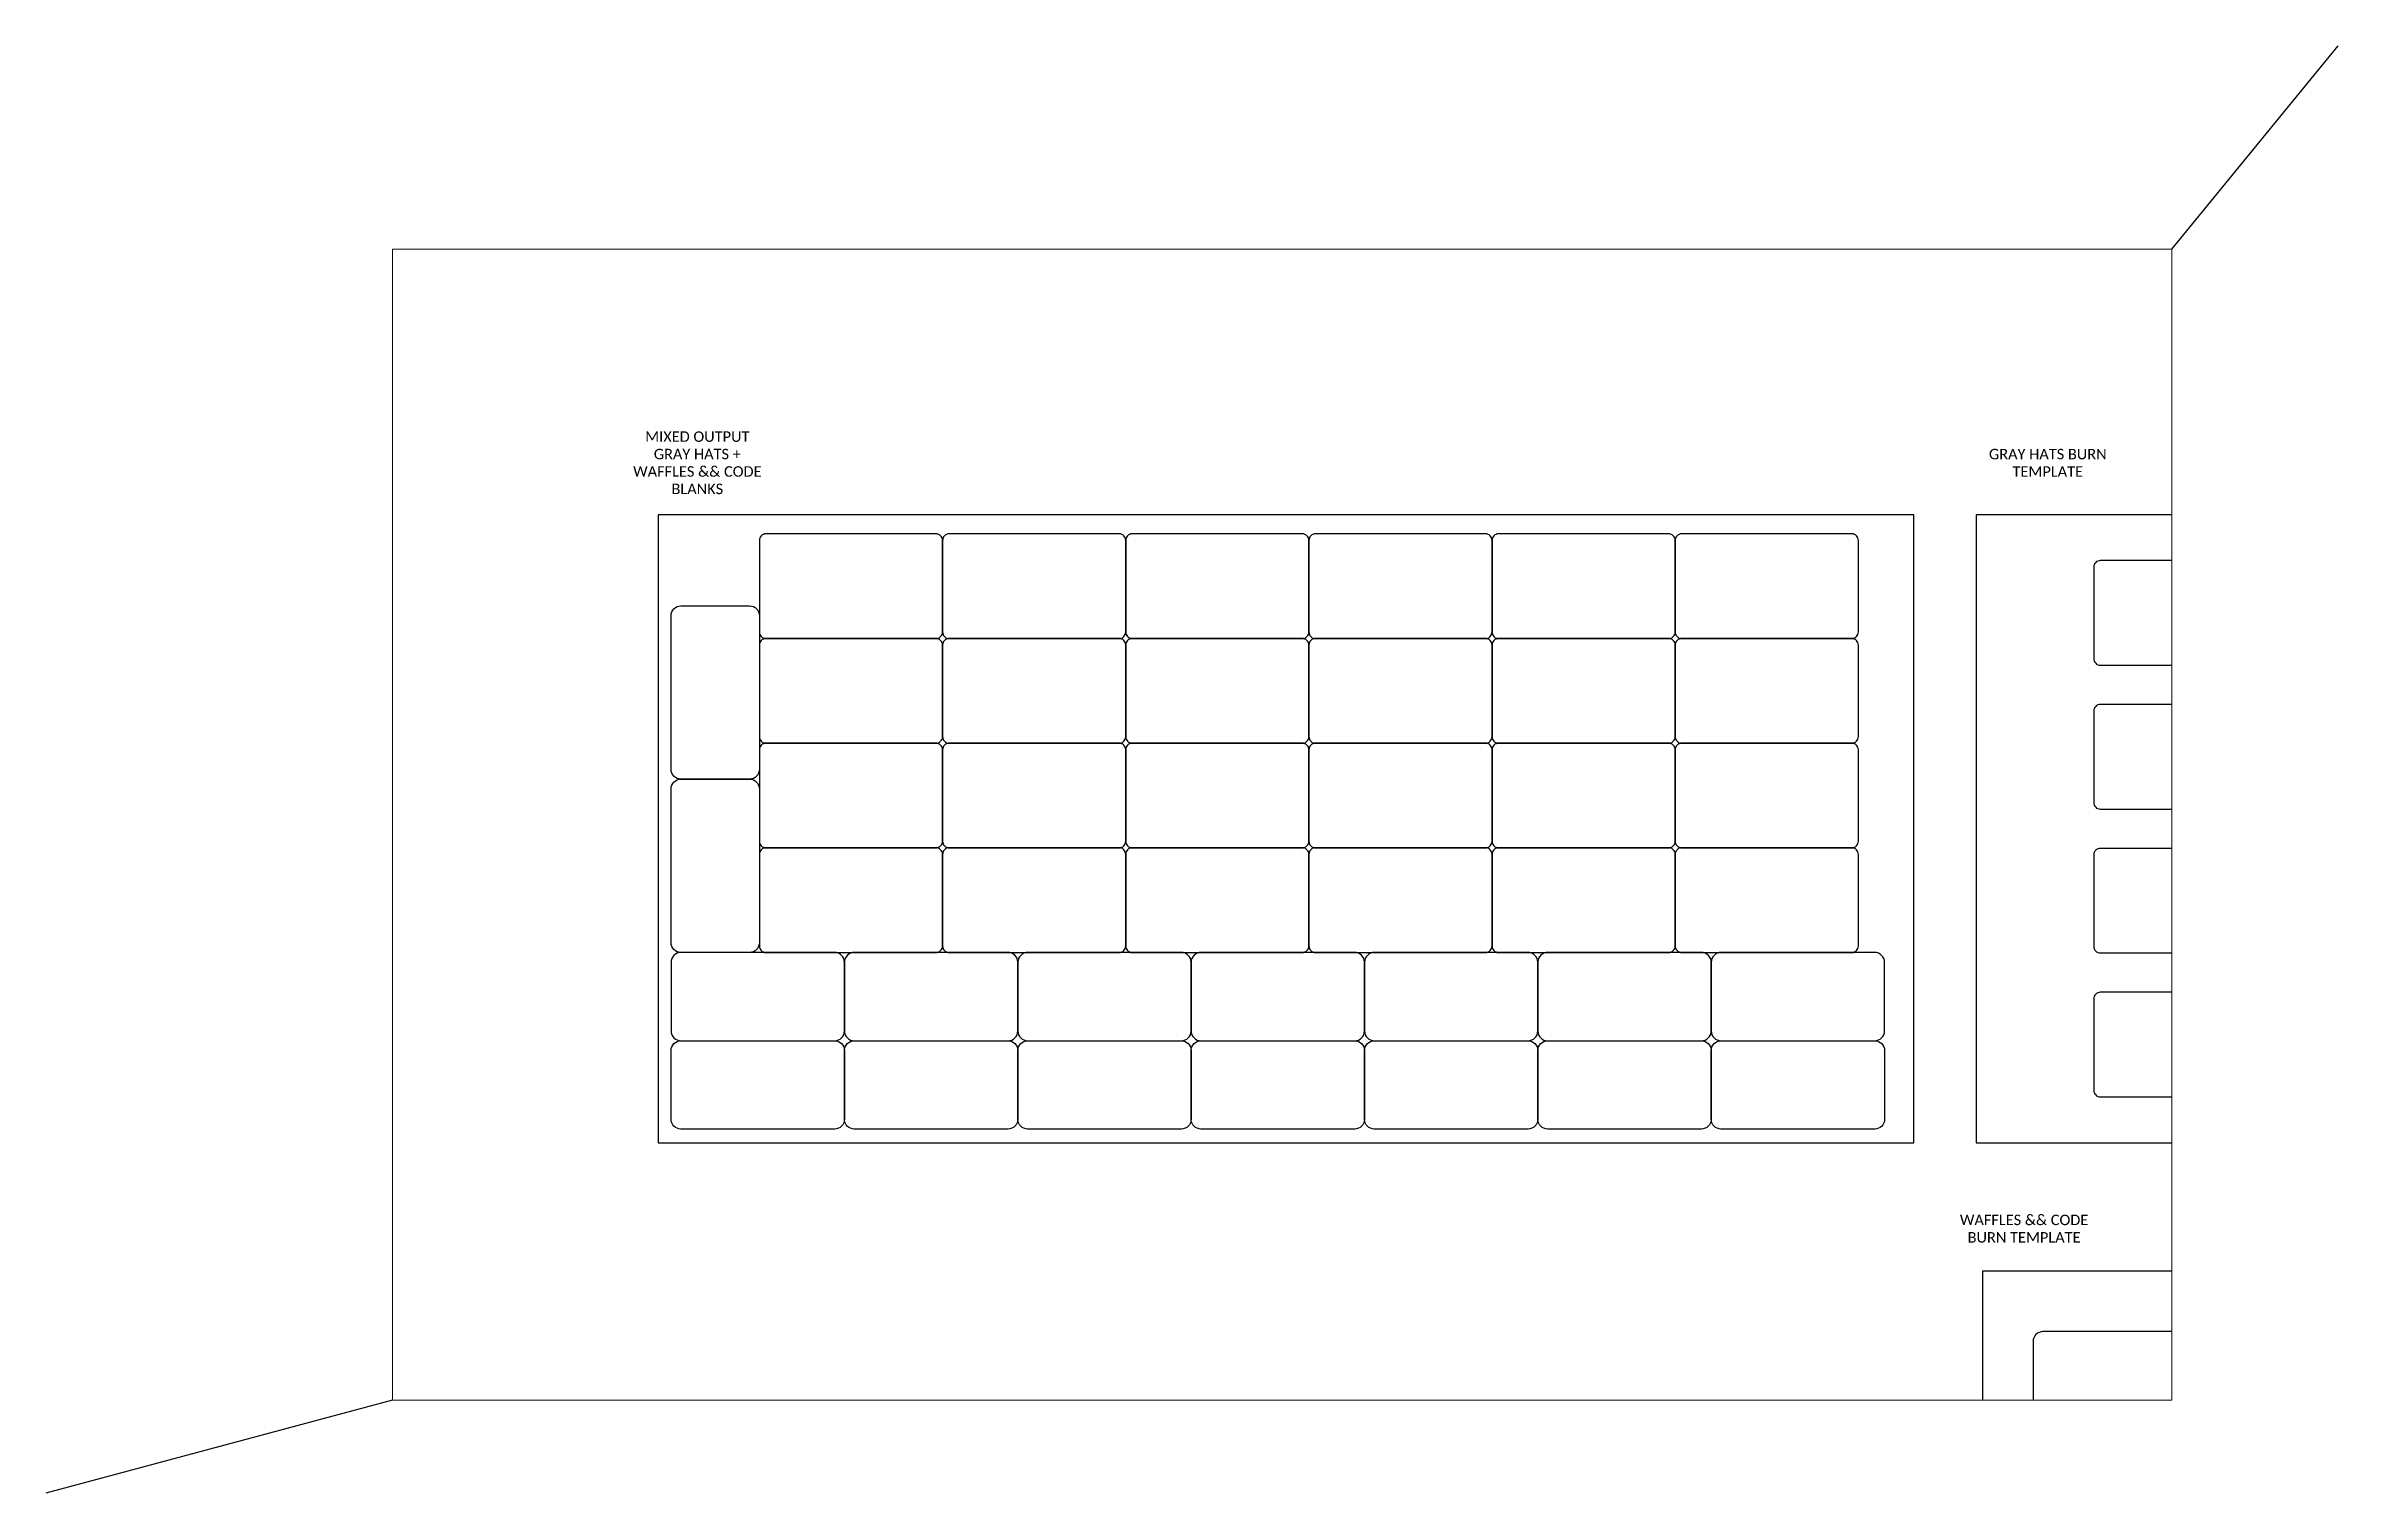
# Paper-space layout 'Layout1 (3)' of a CAD drawing. Header units: inches. Extents: x -3.3 to 18.6, y -0.9 to 12.9.
# The model-space entities are those that its viewports show. They can reach past a viewport. Long polylines and large blocks are cut down to what shows.
import ezdxf

# ---------------------------------------------------------------- set-up
doc = ezdxf.new("R2010")
doc.units = ezdxf.units.IN
doc.header["$MEASUREMENT"] = 0
doc.styles.get("Standard").update_dxf_attribs({"font": 'arial.ttf'})

msp = doc.modelspace()

# ---------------------------------------------------------------- linework, layer by layer
at = {"color": 30, "true_color": 0xf8991e}
for points in [[(6.347, 3.341), (30.347, 3.341), (30.347, 15.341), (6.347, 15.341)], [(31.532, 3.341), (55.532, 3.341), (55.532, 15.341), (31.532, 15.341)], [(31.655, -11.114), (55.655, -11.114), (55.655, 0.886), (31.655, 0.886)]]:
    msp.add_lwpolyline(points, close=True, dxfattribs=at)
for points in [[(8.409, 12.976), (11.659, 12.976, 0.414214), (11.784, 13.101), (11.784, 14.851, 0.414214), (11.659, 14.976), (8.409, 14.976, 0.414214), (8.284, 14.851), (8.284, 13.101, 0.414214)], [(11.909, 12.976), (15.159, 12.976, 0.414214), (15.284, 13.101), (15.284, 14.851, 0.414214), (15.159, 14.976), (11.909, 14.976, 0.414214), (11.784, 14.851), (11.784, 13.101, 0.414214)], [(15.409, 12.976), (18.659, 12.976, 0.414214), (18.784, 13.101), (18.784, 14.851, 0.414214), (18.659, 14.976), (15.409, 14.976, 0.414214), (15.284, 14.851), (15.284, 13.101, 0.414214)], [(18.909, 12.976), (22.159, 12.976, 0.414214), (22.284, 13.101), (22.284, 14.851, 0.414214), (22.159, 14.976), (18.909, 14.976, 0.414214), (18.784, 14.851), (18.784, 13.101, 0.414214)], [(22.409, 12.976), (25.659, 12.976, 0.414214), (25.784, 13.101), (25.784, 14.851, 0.414214), (25.659, 14.976), (22.409, 14.976, 0.414214), (22.284, 14.851), (22.284, 13.101, 0.414214)], [(25.909, 12.976), (29.159, 12.976, 0.414214), (29.284, 13.101), (29.284, 14.851, 0.414214), (29.159, 14.976), (25.909, 14.976, 0.414214), (25.784, 14.851), (25.784, 13.101, 0.414214)], [(33.907, 12.466), (37.157, 12.466, 0.414214), (37.282, 12.591), (37.282, 14.341, 0.414214), (37.157, 14.466), (33.907, 14.466, 0.414214), (33.782, 14.341), (33.782, 12.591, 0.414214)], [(6.597, 10.476), (6.597, 13.414, -0.414214), (6.784, 13.601), (8.097, 13.601, -0.414214), (8.284, 13.414), (8.284, 10.476, -0.414214), (8.097, 10.289), (6.784, 10.289, -0.414214)], [(8.409, 10.976), (11.659, 10.976, 0.414214), (11.784, 11.101), (11.784, 12.851, 0.414214), (11.659, 12.976), (8.409, 12.976, 0.414214), (8.284, 12.851), (8.284, 11.101, 0.414214)], [(11.909, 10.976), (15.159, 10.976, 0.414214), (15.284, 11.101), (15.284, 12.851, 0.414214), (15.159, 12.976), (11.909, 12.976, 0.414214), (11.784, 12.851), (11.784, 11.101, 0.414214)], [(15.409, 10.976), (18.659, 10.976, 0.414214), (18.784, 11.101), (18.784, 12.851, 0.414214), (18.659, 12.976), (15.409, 12.976, 0.414214), (15.284, 12.851), (15.284, 11.101, 0.414214)], [(18.909, 10.976), (22.159, 10.976, 0.414214), (22.284, 11.101), (22.284, 12.851, 0.414214), (22.159, 12.976), (18.909, 12.976, 0.414214), (18.784, 12.851), (18.784, 11.101, 0.414214)], [(22.409, 10.976), (25.659, 10.976, 0.414214), (25.784, 11.101), (25.784, 12.851, 0.414214), (25.659, 12.976), (22.409, 12.976, 0.414214), (22.284, 12.851), (22.284, 11.101, 0.414214)], [(25.909, 10.976), (29.159, 10.976, 0.414214), (29.284, 11.101), (29.284, 12.851, 0.414214), (29.159, 12.976), (25.909, 12.976, 0.414214), (25.784, 12.851), (25.784, 11.101, 0.414214)], [(33.907, 9.716), (37.157, 9.716, 0.414214), (37.282, 9.841), (37.282, 11.591, 0.414214), (37.157, 11.716), (33.907, 11.716, 0.414214), (33.782, 11.591), (33.782, 9.841, 0.414214)], [(8.409, 8.976), (11.659, 8.976, 0.414214), (11.784, 9.101), (11.784, 10.851, 0.414214), (11.659, 10.976), (8.409, 10.976, 0.414214), (8.284, 10.851), (8.284, 9.101, 0.414214)], [(11.909, 8.976), (15.159, 8.976, 0.414214), (15.284, 9.101), (15.284, 10.851, 0.414214), (15.159, 10.976), (11.909, 10.976, 0.414214), (11.784, 10.851), (11.784, 9.101, 0.414214)], [(15.409, 8.976), (18.659, 8.976, 0.414214), (18.784, 9.101), (18.784, 10.851, 0.414214), (18.659, 10.976), (15.409, 10.976, 0.414214), (15.284, 10.851), (15.284, 9.101, 0.414214)], [(18.909, 8.976), (22.159, 8.976, 0.414214), (22.284, 9.101), (22.284, 10.851, 0.414214), (22.159, 10.976), (18.909, 10.976, 0.414214), (18.784, 10.851), (18.784, 9.101, 0.414214)], [(22.409, 8.976), (25.659, 8.976, 0.414214), (25.784, 9.101), (25.784, 10.851, 0.414214), (25.659, 10.976), (22.409, 10.976, 0.414214), (22.284, 10.851), (22.284, 9.101, 0.414214)], [(25.909, 8.976), (29.159, 8.976, 0.414214), (29.284, 9.101), (29.284, 10.851, 0.414214), (29.159, 10.976), (25.909, 10.976, 0.414214), (25.784, 10.851), (25.784, 9.101, 0.414214)], [(6.597, 7.164), (6.597, 10.101, -0.414214), (6.784, 10.289), (8.097, 10.289, -0.414214), (8.284, 10.101), (8.284, 7.164, -0.414214), (8.097, 6.976), (6.784, 6.976, -0.414214)], [(8.409, 6.976), (11.659, 6.976, 0.414214), (11.784, 7.101), (11.784, 8.851, 0.414214), (11.659, 8.976), (8.409, 8.976, 0.414214), (8.284, 8.851), (8.284, 7.101, 0.414214)], [(11.909, 6.976), (15.159, 6.976, 0.414214), (15.284, 7.101), (15.284, 8.851, 0.414214), (15.159, 8.976), (11.909, 8.976, 0.414214), (11.784, 8.851), (11.784, 7.101, 0.414214)], [(15.409, 6.976), (18.659, 6.976, 0.414214), (18.784, 7.101), (18.784, 8.851, 0.414214), (18.659, 8.976), (15.409, 8.976, 0.414214), (15.284, 8.851), (15.284, 7.101, 0.414214)], [(18.909, 6.976), (22.159, 6.976, 0.414214), (22.284, 7.101), (22.284, 8.851, 0.414214), (22.159, 8.976), (18.909, 8.976, 0.414214), (18.784, 8.851), (18.784, 7.101, 0.414214)], [(22.409, 6.976), (25.659, 6.976, 0.414214), (25.784, 7.101), (25.784, 8.851, 0.414214), (25.659, 8.976), (22.409, 8.976, 0.414214), (22.284, 8.851), (22.284, 7.101, 0.414214)], [(25.909, 6.976), (29.159, 6.976, 0.414214), (29.284, 7.101), (29.284, 8.851, 0.414214), (29.159, 8.976), (25.909, 8.976, 0.414214), (25.784, 8.851), (25.784, 7.101, 0.414214)], [(33.907, 6.966), (37.157, 6.966, 0.414214), (37.282, 7.091), (37.282, 8.841, 0.414214), (37.157, 8.966), (33.907, 8.966, 0.414214), (33.782, 8.841), (33.782, 7.091, 0.414214)], [(6.784, 5.289), (9.722, 5.289, 0.414214), (9.909, 5.476), (9.909, 6.789, 0.414214), (9.722, 6.976), (6.784, 6.976, 0.414214), (6.597, 6.789), (6.597, 5.476, 0.414214)], [(10.097, 5.289), (13.034, 5.289, 0.414214), (13.222, 5.476), (13.222, 6.789, 0.414214), (13.034, 6.976), (10.097, 6.976, 0.414214), (9.909, 6.789), (9.909, 5.476, 0.414214)], [(13.409, 5.289), (16.347, 5.289, 0.414214), (16.534, 5.476), (16.534, 6.789, 0.414214), (16.347, 6.976), (13.409, 6.976, 0.414214), (13.222, 6.789), (13.222, 5.476, 0.414214)], [(16.722, 5.289), (19.659, 5.289, 0.414214), (19.847, 5.476), (19.847, 6.789, 0.414214), (19.659, 6.976), (16.722, 6.976, 0.414214), (16.534, 6.789), (16.534, 5.476, 0.414214)], [(20.034, 5.289), (22.972, 5.289, 0.414214), (23.159, 5.476), (23.159, 6.789, 0.414214), (22.972, 6.976), (20.034, 6.976, 0.414214), (19.847, 6.789), (19.847, 5.476, 0.414214)], [(23.347, 5.289), (26.284, 5.289, 0.414214), (26.472, 5.476), (26.472, 6.789, 0.414214), (26.284, 6.976), (23.347, 6.976, 0.414214), (23.159, 6.789), (23.159, 5.476, 0.414214)], [(26.659, 5.289), (29.597, 5.289, 0.414214), (29.784, 5.476), (29.784, 6.789, 0.414214), (29.597, 6.976), (26.659, 6.976, 0.414214), (26.472, 6.789), (26.472, 5.476, 0.414214)], [(33.907, 4.216), (37.157, 4.216, 0.414214), (37.282, 4.341), (37.282, 6.091, 0.414214), (37.157, 6.216), (33.907, 6.216, 0.414214), (33.782, 6.091), (33.782, 4.341, 0.414214)], [(6.784, 5.289), (9.722, 5.289, -0.414214), (9.909, 5.101), (9.909, 3.789, -0.414214), (9.722, 3.601), (6.784, 3.601, -0.414214), (6.597, 3.789), (6.597, 5.101, -0.414214)], [(10.097, 5.289), (13.034, 5.289, -0.414214), (13.222, 5.101), (13.222, 3.789, -0.414214), (13.034, 3.601), (10.097, 3.601, -0.414214), (9.909, 3.789), (9.909, 5.101, -0.414214)], [(13.409, 5.289), (16.347, 5.289, -0.414214), (16.534, 5.101), (16.534, 3.789, -0.414214), (16.347, 3.601), (13.409, 3.601, -0.414214), (13.222, 3.789), (13.222, 5.101, -0.414214)], [(16.722, 5.289), (19.659, 5.289, -0.414214), (19.847, 5.101), (19.847, 3.789, -0.414214), (19.659, 3.601), (16.722, 3.601, -0.414214), (16.534, 3.789), (16.534, 5.101, -0.414214)], [(20.034, 5.289), (22.972, 5.289, -0.414214), (23.159, 5.101), (23.159, 3.789, -0.414214), (22.972, 3.601), (20.034, 3.601, -0.414214), (19.847, 3.789), (19.847, 5.101, -0.414214)], [(23.347, 5.289), (26.284, 5.289, -0.414214), (26.472, 5.101), (26.472, 3.789, -0.414214), (26.284, 3.601), (23.347, 3.601, -0.414214), (23.159, 3.789), (23.159, 5.101, -0.414214)], [(26.659, 5.289), (29.597, 5.289, -0.414214), (29.784, 5.101), (29.784, 3.789, -0.414214), (29.597, 3.601), (26.659, 3.601, -0.414214), (26.472, 3.789), (26.472, 5.101, -0.414214)], [(32.811, -1.958), (35.748, -1.958, 0.414214), (35.936, -1.77), (35.936, -0.458, 0.414214), (35.748, -0.27), (32.811, -0.27, 0.414214), (32.623, -0.458), (32.623, -1.77, 0.414214)]]:
    msp.add_lwpolyline(points, format="xyb", close=True, dxfattribs=at)

# ---------------------------------------------------------------- texts
at = {"color": 30, "true_color": 0xf8991e, "char_height": 0.2, "attachment_point": 5}
for s, insert in [('{\\fCandara|b0|i0|c0|p34;MIXED OUTPUT\\PGRAY HATS + WAFFLES && CODE BLANKS}', (7.098, 16.334)), ('{\\fCandara|b0|i0|c0|p34;GRAY HATS BURN TEMPLATE}', (32.904, 16.334)), ('{\\fCandara|b0|i0|c0|p34;WAFFLES && CODE BURN TEMPLATE}', (32.451, 1.697))]:
    msp.add_mtext_dynamic_manual_height_columns(s, width=2.57383, gutter_width=1, heights=[0], dxfattribs=dict(at, insert=insert))

psp = doc.layouts.new('Layout1 (3)')

# ---------------------------------------------------------------- linework, layer by layer
at = {"color": 30, "true_color": 0xf8991e}
for p, q in [((17, 11), (18.589, 12.942)), ((0, 0), (-3.313, -0.888))]:
    psp.add_line(p, q, dxfattribs=at)

# ---------------------------------------------------------------- viewports
at = {"layer": '0', "view_target_point": (23.616, 11.223)}
psp.add_viewport(center=(8.5, 5.5), size=(17, 11), view_center_point=(-5.342, -1.805), view_height=22, dxfattribs=at)

doc.saveas('drawing.dxf')
